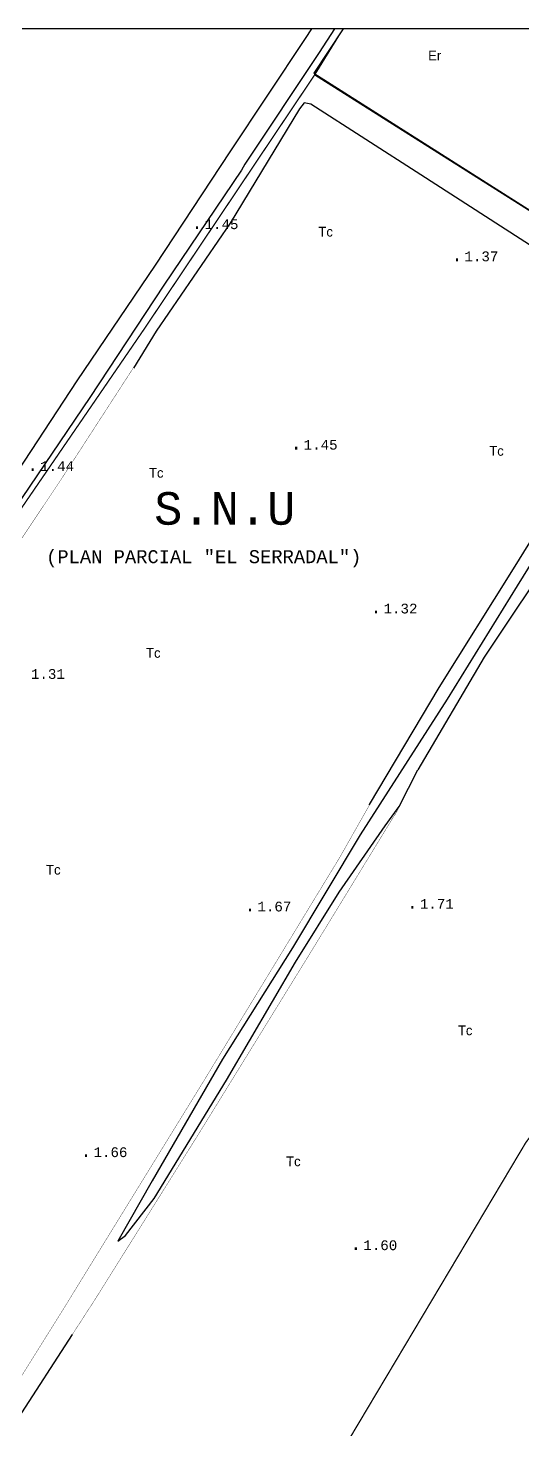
# Model space of a CAD drawing. Extents: x 742700 to 743500, y 4404700 to 4405200.
# Drawn here: x 743017.2 to 743092.9, y 4404985.4 to 4405200.1 of the extents above; entities that cross this region are included whole.
import ezdxf

# ---------------------------------------------------------------- set-up
doc = ezdxf.new("R2010")
doc.units = 0
doc.header["$MEASUREMENT"] = 0
for name, color, linetype in [('18', 7, 'CONTINUOUS'), ('2', 7, 'CONTINUOUS'), ('24', 7, 'CONTINUOUS'), ('41', 7, 'CONTINUOUS'), ('42', 7, 'CONTINUOUS'), ('46', 7, 'CONTINUOUS'), ('50', 7, 'CONTINUOUS'), ('6', 7, 'CONTINUOUS')]:
    doc.layers.add(name, color=color, linetype=linetype)
doc.styles.add('MONOTXT', font='monotxt', dxfattribs={"height": 0.2})
doc.styles.get("Standard").update_dxf_attribs({"font": 'txt', "height": 0.2})

msp = doc.modelspace()

# ---------------------------------------------------------------- linework, layer by layer
at = {"layer": '18', "color": 3, "linetype": 'Continuous', "const_width": 0.2}
for points in [[(743248.67, 4405200), (743248.56, 4405199.75), (743212.66, 4405126.95), (743145.03, 4405170.85), (743134.01, 4405148.16), (743132.74, 4405145.06), (743129.14, 4405134.46), (743122.14, 4405114.73), (743112.31, 4405086.79), (743105.62, 4405068.85), (743101.71, 4405054.9), (743098.32, 4405042.34), (743096.17, 4405033.64), (743095.54, 4405032.38), (743093.34, 4405029.4), (743076.13, 4405000.46)], [(743000, 4404871.91), (743019.47, 4404897.48), (743022.3, 4404901.32), (743029.5, 4404915.39), (743065.88, 4404983.23), (743076.13, 4405000.46)]]:
    msp.add_lwpolyline(points, dxfattribs=at)
at = {"layer": '2', "color": 7, "linetype": 'Continuous'}
msp.add_3dface([(743500, 4404700), (743500, 4405200), (742700, 4405200), (742700, 4404700)], dxfattribs=at)
at = {"layer": '41', "color": 3, "linetype": 'Continuous', "extrusion": (-0.014462, 0.008317, 0.999861), "const_width": 0.05, "elevation": 25895.7}
msp.add_lwpolyline([(742955.62, 4405084.98), (742944.6, 4405067.93), (742933.47, 4405051.25), (742933.47, 4405051.25), (742931.99, 4405049.45), (742931.34, 4405048.51), (742930.54, 4405047.83), (742929.57, 4405046.58)], dxfattribs=at)
at = {"layer": '41', "color": 3, "linetype": 'Continuous', "const_width": 0.05}
for points, elevation in [([(743020.18, 4405000), (743022.48, 4405003.68), (743044.17, 4405038.98), (743064.85, 4405073.02), (743069.49, 4405081.21)], 1.68), ([(743073.37, 4405079.64), (743073.94, 4405080.73)], 1.42), ([(743073.38, 4405079.74), (743060.21, 4405058.17), (743043.41, 4405030.9), (743027.48, 4405005.41), (743023.98, 4405000)], 1.56)]:
    msp.add_lwpolyline(points, dxfattribs=dict(at, elevation=elevation))
at = {"layer": '41', "color": 3, "linetype": 'Continuous', "extrusion": (0.00014696, -0.000502298, 1), "const_width": 0.05, "elevation": -2101.75}
msp.add_lwpolyline([(742999.99, 4404976.14), (743004.34, 4404974.96), (743006.86, 4404978.15), (743020.17, 4404999.5)], dxfattribs=at)
at = {"layer": '41', "color": 1, "linetype": 'Continuous'}
msp.add_polyline3d([(743065.41, 4405200, 1.87), (743060.92, 4405193.17, 1.93), (743217.52, 4405093.67, 4.51), (743225.74, 4405118.02, 4.48), (743215.04, 4405125.14, 5.35)], dxfattribs=at)
at = {"layer": '41', "color": 3, "linetype": 'Continuous'}
for points in [[(743069.44, 4405081.14, 2.62), (743069.45, 4405081.16, 1.62), (743080.11, 4405099.1, 1.62), (743091.47, 4405117.27, 1.61), (743102.12, 4405134.46, 1.18), (743112.62, 4405151.61, 1.31), (743113.26, 4405152.84, 1.36), (743113.59, 4405153.92, 1.36), (743113.51, 4405155.14, 1.36), (743112.56, 4405156.06, 1.36), (743094.75, 4405166.33, 1.39), (743077.3, 4405177.61, 1.39), (743060.45, 4405188.43, 1.39), (743060.45, 4405188.43, 1.39), (743059.44, 4405188.62, 1.51), (743058.72, 4405187.75, 1.55), (743048.1, 4405170.22, 1.97), (743036.83, 4405153.65, 2.06), (743033.32, 4405148, 2.06)], [(743023.98, 4405000, 1.56), (743015.65, 4404987.13, 1.55), (743011.27, 4404979.15, 1.54), (743009.8, 4404976.82, 1.49), (743009.1, 4404975.55, 1.49), (743008.71, 4404974.59, 1.51), (743008.45, 4404973.53, 1.51), (743008.52, 4404972.37, 1.51), (743009.22, 4404970.24, 1.51), (743017.15, 4404964.03, 1.5), (743036.4, 4404950.53, 1.5), (743049.66, 4404942.14, 1.5), (743057.9, 4404937.18, 1.53), (743062.89, 4404934.37, 1.54), (743065.65, 4404933.06, 1.54), (743066.81, 4404933.43, 1.54), (743067.62, 4404934.6, 1.54), (743068.59, 4404936.3, 1.54), (743083.07, 4404962.74, 1.54), (743097.66, 4404991.89, 2.22), (743101.91, 4405000, 2.17)]]:
    msp.add_polyline3d(points, dxfattribs=at)
at = {"layer": '42', "color": 3, "linetype": 'Continuous'}
for points in [[(743076.86, 4405086.48, 2.77), (743087.04, 4405103.73, 2.7), (743098.5, 4405120.93, 2.37), (743108.88, 4405138.75, 1.98), (743115.18, 4405149.54, 1.67), (743115.18, 4405150.66, 1.67), (743114.16, 4405150.94, 1.67), (743113.4, 4405150.15, 1.67), (743102.69, 4405131.88, 2.37), (743092, 4405114.69, 2.51), (743081.3, 4405097.31, 2.57), (743068.03, 4405076.53, 5.01)], [(743068.01, 4405076.53, 2.94), (743057.67, 4405059.24, 2.35), (743046.94, 4405042.2, 2.7), (743036.17, 4405023.56, 2.32), (743030.95, 4405014.3, 2.29), (743032.12, 4405015.19, 2.29), (743036.49, 4405020.83, 2.29), (743047.54, 4405038.98, 2.38), (743058.13, 4405057.02, 2.38), (743064.81, 4405067.77, 2.57), (743071.81, 4405077.93, 2.57), (743073.96, 4405080.87, 2.57), (743076.84, 4405086.49, 2.57)]]:
    msp.add_polyline3d(points, dxfattribs=at)
at = {"layer": '46', "color": 7, "linetype": 'Continuous', "const_width": 0.2}
for points in [[(743065.41, 4405200), (743061.05, 4405192.93), (743035.06, 4405154.13), (743013.39, 4405122.46), (743007.05, 4405113.03), (743004.44, 4405110.18), (742999.94, 4405103.38)], [(743061.05, 4405192.93), (743178.1, 4405118.83), (743217.78, 4405093.69), (743205.3, 4405058.43), (743189.94, 4405018.17), (743184.15, 4405002.35), (743183.08, 4405000.03)]]:
    msp.add_lwpolyline(points, dxfattribs=at)
at = {"layer": '6', "color": 7, "linetype": 'Continuous'}
for points in [[(743002.39, 4405112.62, 1.84), (743013.67, 4405129.16, 1.75), (743024.74, 4405146.08, 1.63), (743036.69, 4405163.77, 1.59), (743048.11, 4405181.12, 1.59), (743059.63, 4405198.5, 1.66), (743060.62, 4405200, 1.66)], [(743064.07, 4405200, 1.73), (743061.75, 4405196.35, 1.78), (743050.36, 4405179.23, 1.89), (743049.87, 4405178.35, 1.89), (743038, 4405160.74, 1.95), (743026.65, 4405143.51, 1.93), (743015.16, 4405126.48, 1.83), (743010, 4405118.83, 1.8), (743009.29, 4405117.97, 1.8), (743006.12, 4405113.49, 1.79), (743005.34, 4405112.72, 1.79), (743004.1, 4405111.68, 1.84)]]:
    msp.add_polyline3d(points, dxfattribs=at)

# ---------------------------------------------------------------- texts
at = {"layer": '24', "color": 7, "linetype": 'Continuous', "style": 'MONOTXT'}
for s, height, p in [('1.45                        ', 1.5, (743044.2, 4405169.3, 1.45)), ('.                           ', 1.99, (743042.2, 4405169.3, 1.45)), ('.                           ', 1.99, (743081.95, 4405164.38, 1.37)), ('1.37                        ', 1.5, (743083.95, 4405164.38, 1.37)), ('.                           ', 1.99, (743057.36, 4405135.53, 1.45)), ('1.45                        ', 1.5, (743059.36, 4405135.53, 1.45)), ('1.44                        ', 1.5, (743019.06, 4405132.25, 1.44)), ('.                           ', 1.99, (743017.06, 4405132.25, 1.44)), ('.                           ', 1.99, (743069.58, 4405110.44, 1.32)), ('1.32                        ', 1.5, (743071.58, 4405110.44, 1.32)), ('1.31                        ', 1.5, (743017.65, 4405100.42, 1.31)), ('.                           ', 1.99, (743050.29, 4405064.8, 1.67)), ('1.67                        ', 1.5, (743052.29, 4405064.8, 1.67)), ('.                           ', 1.99, (743075.13, 4405065.21, 1.71)), ('1.71                        ', 1.5, (743077.13, 4405065.21, 1.71)), ('1.66                        ', 1.5, (743027.22, 4405027.18, 1.66)), ('.                           ', 1.99, (743025.22, 4405027.18, 1.66)), ('1.60                        ', 1.5, (743068.49, 4405012.93, 1.6)), ('.                           ', 1.99, (743066.49, 4405012.93, 1.6))]:
    msp.add_text(s, height=height, dxfattribs=at).set_placement(p)
at = {"layer": '42', "color": 7, "linetype": 'Continuous'}
for s, p in [('Er                          ', (743078.41, 4405195.14, 1.73)), ('Tc                          ', (743061.62, 4405168.17, 1.72)), ('Tc                          ', (743087.75, 4405134.6, 1.71)), ('Tc                          ', (743035.71, 4405131.24, 1.7)), ('Tc                          ', (743035.26, 4405103.66, 1.34)), ('Tc                          ', (743019.97, 4405070.45, 1.69)), ('Tc                          ', (743082.96, 4405045.85, 1.68)), ('Tc                          ', (743056.68, 4405025.79, 1.68))]:
    msp.add_text(s, height=1.49, rotation=359.79, dxfattribs=at).set_placement(p)
at = {"layer": '50', "color": 7, "linetype": 'Continuous', "style": 'MONOTXT'}
for s, height, p in [('S.N.U                       ', 4.99, (743036.5, 4405124.03)), ('(PLAN PARCIAL "EL SERRADAL")', 1.99, (743019.97, 4405118.14))]:
    msp.add_text(s, height=height, dxfattribs=at).set_placement(p)

doc.saveas('drawing.dxf')
